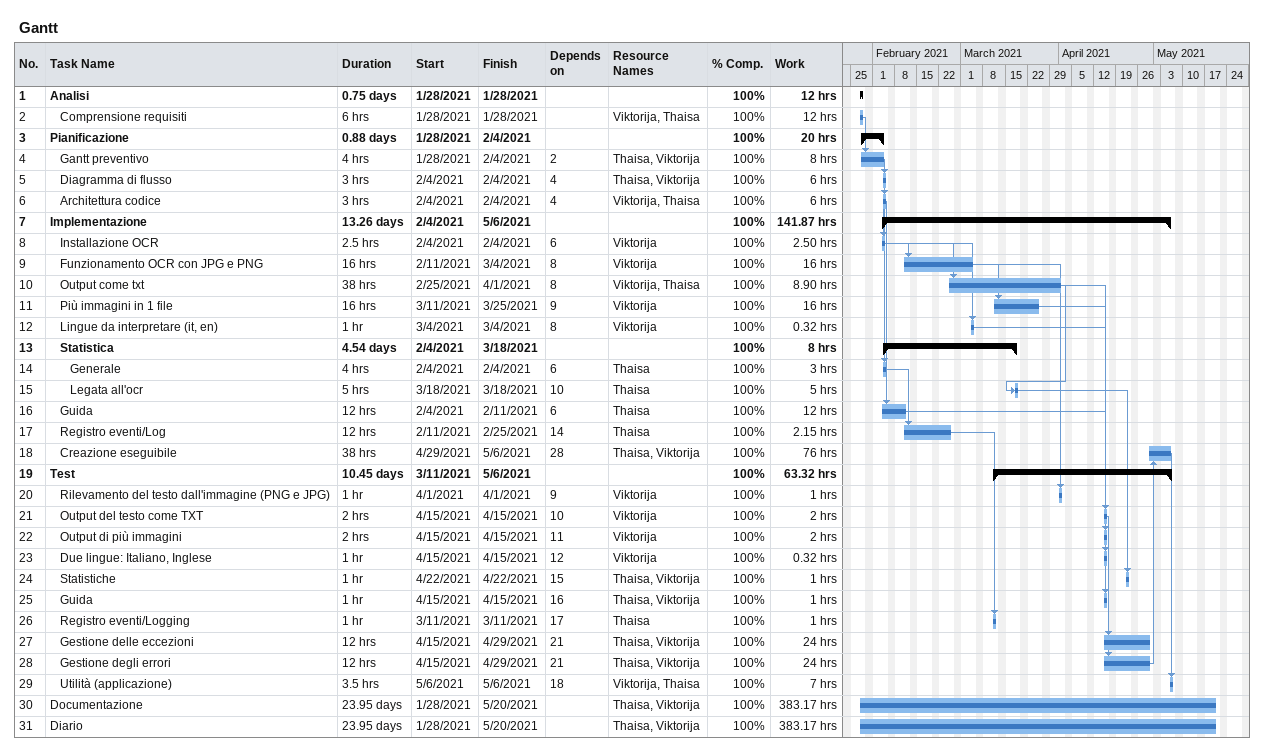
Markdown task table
Gantt

| ID | Level | Task | Duration | Start | Finish | Predecessors | Resources | % complete | Work (h) |
|---|---|---|---|---|---|---|---|---|---|
| 1 | 1 | **Analisi** | 0.75d | 2021-01-28 | 2021-01-28 |  |  | 100 | 12 |
| 2 | 2 | Comprensione requisiti | 6h | 2021-01-28 | 2021-01-28 |  | Viktorija, Thaisa | 100 | 12 |
| 3 | 1 | **Pianificazione** | 0.88d | 2021-01-28 | 2021-02-04 |  |  | 100 | 20 |
| 4 | 2 | Gantt preventivo | 4h | 2021-01-28 | 2021-02-04 | 2 | Thaisa, Viktorija | 100 | 8 |
| 5 | 2 | Diagramma di flusso | 3h | 2021-02-04 | 2021-02-04 | 4 | Thaisa, Viktorija | 100 | 6 |
| 6 | 2 | Architettura codice | 3h | 2021-02-04 | 2021-02-04 | 4 | Viktorija, Thaisa | 100 | 6 |
| 7 | 1 | **Implementazione** | 13.26d | 2021-02-04 | 2021-05-06 |  |  | 100 | 141.87 |
| 8 | 2 | Installazione OCR | 2.5h | 2021-02-04 | 2021-02-04 | 6 | Viktorija | 100 | 2.50 |
| 9 | 2 | Funzionamento OCR con JPG e PNG | 16h | 2021-02-11 | 2021-03-04 | 8 | Viktorija | 100 | 16 |
| 10 | 2 | Output come txt | 38h | 2021-02-25 | 2021-04-01 | 8 | Viktorija, Thaisa | 100 | 8.90 |
| 11 | 2 | Più immagini in 1 file | 16h | 2021-03-11 | 2021-03-25 | 9 | Viktorija | 100 | 16 |
| 12 | 2 | Lingue da interpretare (it, en) | 1h | 2021-03-04 | 2021-03-04 | 8 | Viktorija | 100 | 0.32 |
| 13 | 2 | **Statistica** | 4.54d | 2021-02-04 | 2021-03-18 |  |  | 100 | 8 |
| 14 | 3 | Generale | 4h | 2021-02-04 | 2021-02-04 | 6 | Thaisa | 100 | 3 |
| 15 | 3 | Legata all'ocr | 5h | 2021-03-18 | 2021-03-18 | 10 | Thaisa | 100 | 5 |
| 16 | 2 | Guida | 12h | 2021-02-04 | 2021-02-11 | 6 | Thaisa | 100 | 12 |
| 17 | 2 | Registro eventi/Log | 12h | 2021-02-11 | 2021-02-25 | 14 | Thaisa | 100 | 2.15 |
| 18 | 2 | Creazione eseguibile | 38h | 2021-04-29 | 2021-05-06 | 28 | Thaisa, Viktorija | 100 | 76 |
| 19 | 1 | **Test** | 10.45d | 2021-03-11 | 2021-05-06 |  |  | 100 | 63.32 |
| 20 | 2 | Rilevamento del testo dall'immagine (PNG e JPG) | 1h | 2021-04-01 | 2021-04-01 | 9 | Viktorija | 100 | 1 |
| 21 | 2 | Output del testo come TXT | 2h | 2021-04-15 | 2021-04-15 | 10 | Viktorija | 100 | 2 |
| 22 | 2 | Output di più immagini | 2h | 2021-04-15 | 2021-04-15 | 11 | Viktorija | 100 | 2 |
| 23 | 2 | Due lingue: Italiano, Inglese | 1h | 2021-04-15 | 2021-04-15 | 12 | Viktorija | 100 | 0.32 |
| 24 | 2 | Statistiche | 1h | 2021-04-22 | 2021-04-22 | 15 | Thaisa, Viktorija | 100 | 1 |
| 25 | 2 | Guida | 1h | 2021-04-15 | 2021-04-15 | 16 | Thaisa, Viktorija | 100 | 1 |
| 26 | 2 | Registro eventi/Logging | 1h | 2021-03-11 | 2021-03-11 | 17 | Thaisa | 100 | 1 |
| 27 | 2 | Gestione delle eccezioni | 12h | 2021-04-15 | 2021-04-29 | 21 | Thaisa, Viktorija | 100 | 24 |
| 28 | 2 | Gestione degli errori | 12h | 2021-04-15 | 2021-04-29 | 21 | Thaisa, Viktorija | 100 | 24 |
| 29 | 2 | Utilità (applicazione) | 3.5h | 2021-05-06 | 2021-05-06 | 18 | Viktorija, Thaisa | 100 | 7 |
| 30 | 1 | Documentazione | 23.95d | 2021-01-28 | 2021-05-20 |  | Thaisa, Viktorija | 100 | 383.17 |
| 31 | 1 | Diario | 23.95d | 2021-01-28 | 2021-05-20 |  | Thaisa, Viktorija | 100 | 383.17 |
